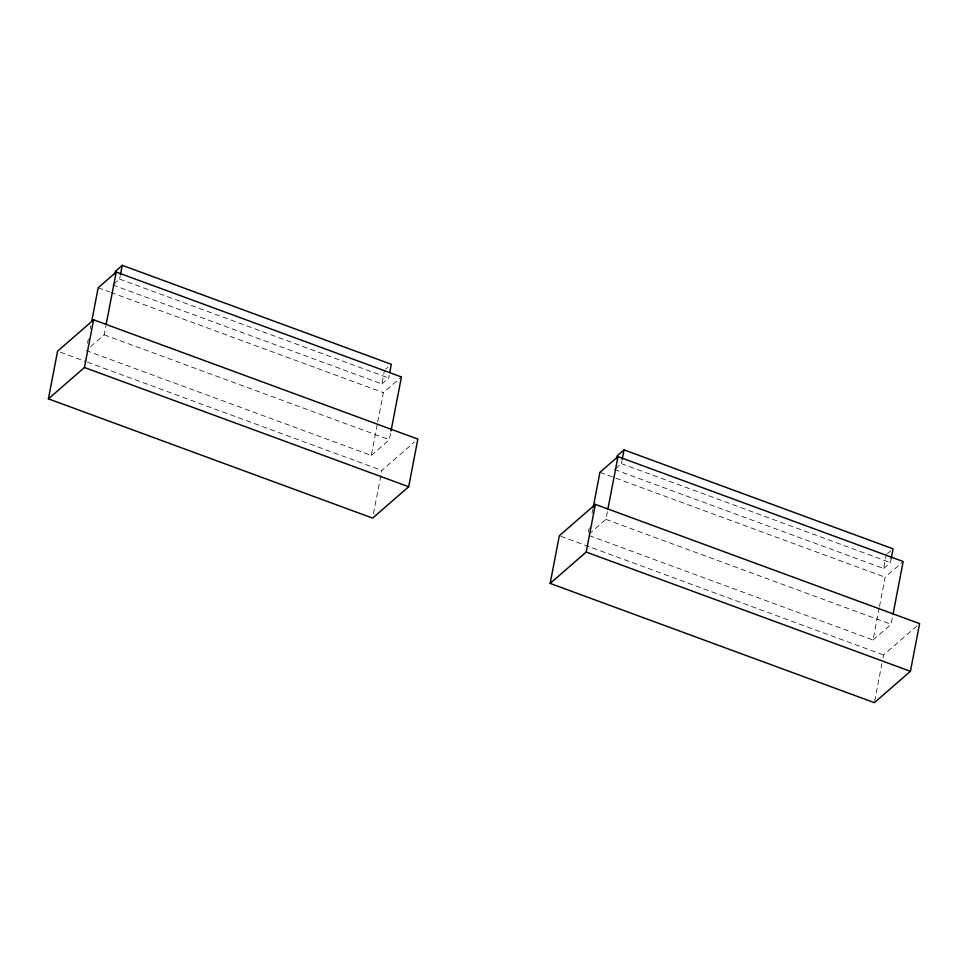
<?xml version="1.0" encoding="UTF-8"?>
<svg xmlns="http://www.w3.org/2000/svg" width="968" height="968" viewBox="0 0 968 968"><rect width="100%" height="100%" fill="white"/><g stroke="black" fill="none" stroke-linecap="round" stroke-linejoin="round"><path stroke-width="0.73" stroke-dasharray="4.84 3.63" d="M87.495 343.229L88.342 338.861M90.314 328.636L90.871 325.72M90.605 346.604L104.145 334.819L105.827 326.071M113.946 283.999L119.608 279.062L120.141 276.316M112.808 284.979L381.864 383.945L384.502 370.212M86.092 350.537L371.288 455.432L377.472 423.319M377.75 421.854L383.376 392.669L401.43 376.951M381.864 383.945L388.664 378.028L389.196 375.281M373.466 513.778L381.815 470.436L414.473 442.025M371.288 455.432L389.342 439.726L390.745 432.43M588.411 532.17L589.246 527.79M592.065 513.197L592.9 508.817M588.967 534.106L605.895 519.38L607.589 510.62M615.696 468.548L621.359 463.624L621.892 460.877M614.559 469.541L883.615 568.506L886.264 554.773M589.258 535.619L873.039 639.993L879.222 607.88M879.501 606.416L885.127 577.218L902.043 562.493M883.615 568.506L890.415 562.589L891.213 558.463M874.661 701.231L881.896 663.661M883.01 657.889L883.566 654.997L917.349 625.594M873.039 639.993L891.092 624.287L892.774 615.527M385.639 369.219L387.914 367.247M887.39 553.781L890.79 550.828M119.608 279.062L388.664 378.028M621.359 463.624L890.415 562.589M98.179 287.762L109.529 291.937M110.945 292.457L383.376 392.669M599.93 472.324L885.127 577.218M104.145 334.819L389.342 439.726M605.895 519.38L891.092 624.287M60.415 352.219L85.898 361.596M87.314 362.117L381.815 470.436M560.75 536.26L883.566 654.997"/><path stroke-width="1.45" d="M48.4 398.852L57.584 351.178L93.618 319.815L417.849 439.085L408.665 486.759L372.632 518.122L48.4 398.852L84.434 367.501L93.618 319.815M91.718 321.34L98.179 287.762L116.233 272.056L401.43 376.951L391.024 430.966M114.926 273.992L115.458 271.246L122.258 265.329L391.314 364.295L389.717 372.535M106.117 324.607L116.233 272.056M120.407 274.936L122.258 265.329M550.151 583.414L559.335 535.74L595.368 504.376L919.6 623.634L910.416 671.32L874.382 702.671L550.151 583.414L586.184 552.062L595.368 504.376M593.19 507.353L599.93 472.324L617.983 456.618L903.18 561.513L893.053 614.063M616.676 458.554L617.209 455.807L624.009 449.878L893.065 548.844L891.213 558.463M607.868 509.168L617.983 456.618M622.158 459.498L624.009 449.878M84.434 367.501L408.665 486.759M586.184 552.062L910.416 671.32"/></g></svg>
